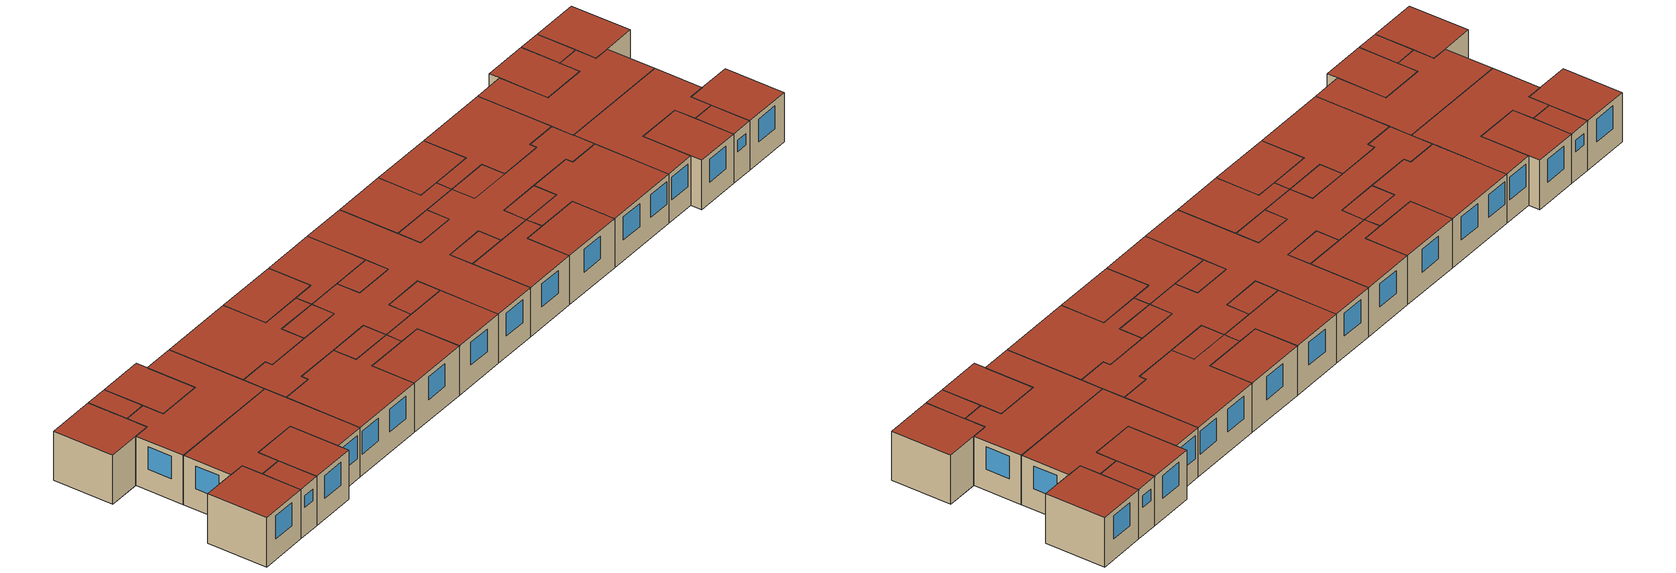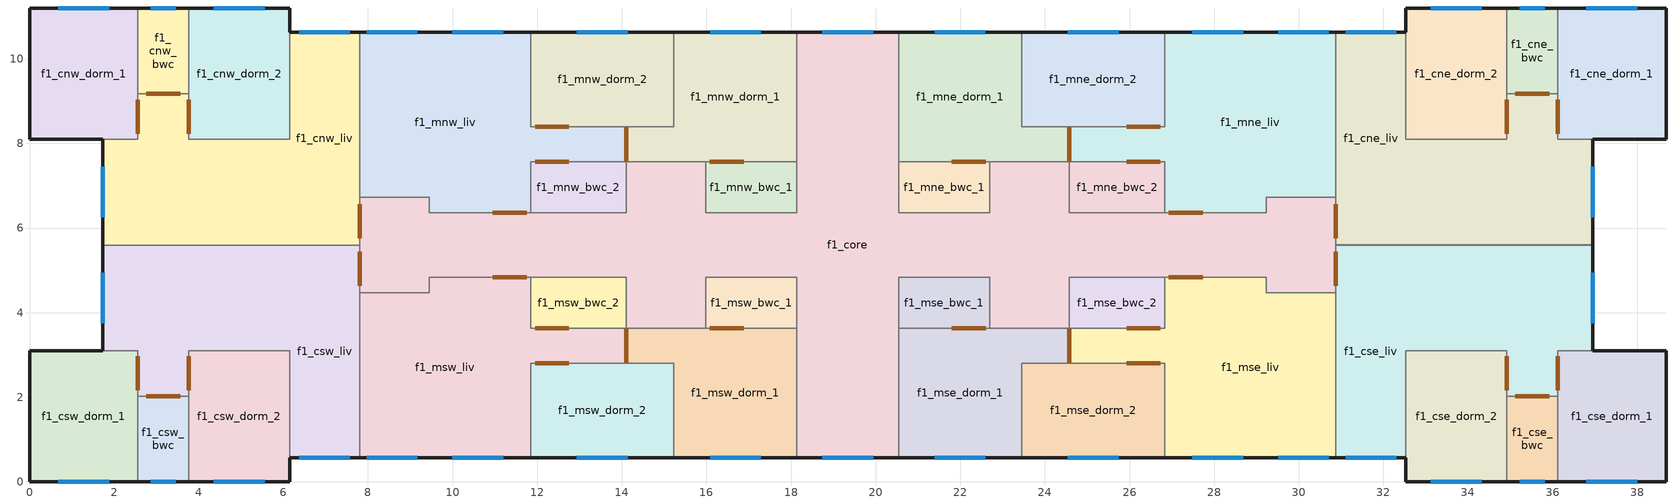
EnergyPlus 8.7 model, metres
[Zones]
f1_csw_dorm_1
 floor ground (floor): 2.56,3.1 2.56,0 0,0 0,3.1 z0
 wall outside (ext_wall): 1.73,3.1 0,3.1 0,0 2.56,0 z0:2.6
 wall to f1_csw_liv (int_wall): 2.56,2.03 2.56,3.1 1.73,3.1 z0:2.6
 wall to f1_csw_bwc (int_wall): 2.56,0 2.56,2.03 z0:2.6
 window (simple_window): 0.68,0 1.88,0 z1.1:2.3
 door inside (door_3cm): 2.56,2.17 2.56,2.96 z0:2.1
 roof outside (roof): 0,3.1 0,0 2.56,0 2.56,3.1 z2.6
f1_csw_bwc
 floor ground (floor): 3.76,2.03 3.76,0 2.56,0 2.56,2.03 z0
 wall outside (ext_wall): 2.56,0 3.76,0 z0:2.6
 wall to f1_csw_dorm_2 (int_wall): 3.76,0 3.76,2.03 z0:2.6
 wall to f1_csw_liv (int_wall): 3.76,2.03 2.56,2.03 z0:2.6
 window (simple_window): 2.86,0 3.46,0 z1.5:2.1
 door inside (door_3cm): 3.56,2.03 2.76,2.03 z0:2.1
 roof outside (roof): 2.56,2.03 2.56,0 3.76,0 3.76,2.03 z2.6
f1_csw_dorm_2
 floor ground (floor): 6.15,3.1 6.15,0 3.76,0 3.76,3.1 z0
 wall outside (ext_wall): 3.76,0 6.15,0 6.15,0.57 z0:2.6
 wall to f1_csw_liv (int_wall): 6.15,0.57 6.15,3.1 3.76,3.1 3.76,2.03 z0:2.6
 window (simple_window): 4.35,0 5.55,0 z1.1:2.3
 door inside (door_3cm): 3.76,2.96 3.76,2.17 z0:2.1
 roof outside (roof): 3.76,3.1 3.76,0 6.15,0 6.15,3.1 z2.6
f1_cnw_dorm_1
 floor ground (floor): 2.56,11.2 2.56,8.1 0,8.1 0,11.2 z0
 wall outside (ext_wall): 2.56,11.2 0,11.2 0,8.1 1.73,8.1 z0:2.6
 wall to f1_cnw_liv (int_wall): 1.73,8.1 2.56,8.1 2.56,9.17 z0:2.6
 wall to f1_cnw_bwc (int_wall): 2.56,9.17 2.56,11.2 z0:2.6
 window (simple_window): 1.88,11.2 0.68,11.2 z1.1:2.3
 door inside (door_3cm): 2.56,8.23 2.56,9.04 z0:2.1
 roof outside (roof): 0,11.2 0,8.1 2.56,8.1 2.56,11.2 z2.6
f1_cnw_bwc
 floor ground (floor): 3.76,11.2 3.76,9.17 2.56,9.17 2.56,11.2 z0
 wall outside (ext_wall): 3.76,11.2 2.56,11.2 z0:2.6
 wall to f1_cnw_liv (int_wall): 2.56,9.17 3.76,9.17 z0:2.6
 wall to f1_cnw_dorm_2 (int_wall): 3.76,9.17 3.76,11.2 z0:2.6
 window (simple_window): 3.46,11.2 2.86,11.2 z1.5:2.1
 door inside (door_3cm): 2.76,9.17 3.56,9.17 z0:2.1
 roof outside (roof): 2.56,11.2 2.56,9.17 3.76,9.17 3.76,11.2 z2.6
f1_cnw_dorm_2
 floor ground (floor): 6.15,11.2 6.15,8.1 3.76,8.1 3.76,11.2 z0
 wall outside (ext_wall): 6.15,10.63 6.15,11.2 3.76,11.2 z0:2.6
 wall to f1_cnw_liv (int_wall): 3.76,9.17 3.76,8.1 6.15,8.1 6.15,10.63 z0:2.6
 window (simple_window): 5.55,11.2 4.35,11.2 z1.1:2.3
 door inside (door_3cm): 3.76,9.04 3.76,8.23 z0:2.1
 roof outside (roof): 3.76,11.2 3.76,8.1 6.15,8.1 6.15,11.2 z2.6
f1_mnw_dorm_1
 floor ground (floor): 18.14,10.63 18.14,7.57 14.1,7.57 14.1,8.39 15.23,8.39 15.23,10.63 z0
 wall outside (ext_wall): 18.14,10.63 15.23,10.63 z0:2.6
 wall to f1_core (int_wall): 18.14,7.57 18.14,10.63 / 14.1,7.57 15.98,7.57 z0:2.6
 wall to f1_mnw_bwc_1 (int_wall): 15.98,7.57 18.14,7.57 z0:2.6
 wall to f1_mnw_dorm_2 (int_wall): 15.23,10.63 15.23,8.39 14.1,8.39 z0:2.6
 wall to f1_mnw_liv (int_wall): 14.1,8.39 14.1,7.57 z0:2.6
 window (simple_window): 17.29,10.63 16.09,10.63 z1.1:2.3
 door inside (door_3cm): 14.1,8.38 14.1,7.58 / 16.08,7.57 16.88,7.57 z0:2.1
 roof outside (roof): 15.23,10.63 15.23,8.39 14.1,8.39 14.1,7.57 18.14,7.57 18.14,10.63 z2.6
f1_msw_dorm_1
 floor ground (floor): 18.14,3.64 18.14,0.57 15.23,0.57 15.23,2.81 14.1,2.81 14.1,3.64 z0
 wall outside (ext_wall): 15.23,0.57 18.14,0.57 z0:2.6
 wall to f1_msw_dorm_2 (int_wall): 14.1,2.81 15.23,2.81 15.23,0.57 z0:2.6
 wall to f1_core (int_wall): 15.98,3.64 14.1,3.64 / 18.14,0.57 18.14,3.64 z0:2.6
 wall to f1_msw_liv (int_wall): 14.1,3.64 14.1,2.81 z0:2.6
 wall to f1_msw_bwc_1 (int_wall): 18.14,3.64 15.98,3.64 z0:2.6
 window (simple_window): 16.09,0.57 17.29,0.57 z1.1:2.3
 door inside (door_3cm): 14.1,3.62 14.1,2.82 / 16.88,3.64 16.08,3.64 z0:2.1
 roof outside (roof): 14.1,3.64 14.1,2.81 15.23,2.81 15.23,0.57 18.14,0.57 18.14,3.64 z2.6
f1_mse_dorm_1
 floor ground (floor): 24.58,3.63 24.58,2.8 23.45,2.8 23.45,0.57 20.54,0.57 20.54,3.63 z0
 wall outside (ext_wall): 20.54,0.57 23.45,0.57 z0:2.6
 wall to f1_mse_dorm_2 (int_wall): 23.45,0.57 23.45,2.8 24.58,2.8 z0:2.6
 wall to f1_mse_bwc_1 (int_wall): 22.7,3.63 20.54,3.63 z0:2.6
 wall to f1_core (int_wall): 20.54,3.63 20.54,0.57 / 24.58,3.63 22.7,3.63 z0:2.6
 wall to f1_mse_liv (int_wall): 24.58,2.8 24.58,3.63 z0:2.6
 window (simple_window): 21.39,0.57 22.59,0.57 z1.1:2.3
 door inside (door_3cm): 22.6,3.63 21.8,3.63 / 24.58,2.82 24.58,3.62 z0:2.1
 roof outside (roof): 20.54,3.63 20.54,0.57 23.45,0.57 23.45,2.8 24.58,2.8 24.58,3.63 z2.6
f1_msw_bwc_1
 floor ground (floor): 18.14,4.83 18.14,3.63 15.98,3.63 15.98,4.83 z0
 wall to f1_core (int_wall): 18.14,3.63 18.14,4.83 15.98,4.83 15.98,3.63 z0:2.6
 roof outside (roof): 15.98,4.83 15.98,3.63 18.14,3.63 18.14,4.83 z2.6
f1_mnw_bwc_1
 floor ground (floor): 18.14,7.57 18.14,6.37 15.98,6.37 15.98,7.57 z0
 wall to f1_core (int_wall): 15.98,7.57 15.98,6.37 18.14,6.37 18.14,7.57 z0:2.6
 roof outside (roof): 15.98,7.57 15.98,6.37 18.14,6.37 18.14,7.57 z2.6
f1_mnw_liv
 floor ground (floor): 14.1,8.39 14.1,7.57 11.85,7.57 11.85,6.37 9.45,6.37 9.45,6.73 7.8,6.73 7.8,10.63 11.85,10.63 11.85,8.39 z0
 wall outside (ext_wall): 11.85,10.63 7.8,10.63 z0:2.6
 wall to f1_mnw_dorm_2 (int_wall): 14.1,8.39 11.85,8.39 11.85,10.63 z0:2.6
 wall to f1_core (int_wall): 7.8,6.73 9.45,6.73 9.45,6.37 11.85,6.37 z0:2.6
 wall to f1_mnw_bwc_2 (int_wall): 11.85,6.37 11.85,7.57 14.1,7.57 z0:2.6
 wall to f1_cnw_liv (int_wall): 7.8,10.63 7.8,6.73 z0:2.6
 window (simple_window): 11.2,10.63 9.99,10.63 / 9.17,10.63 7.97,10.63 z1.1:2.3
 door inside (door_3cm): 10.95,6.37 11.75,6.37 / 12.75,8.39 11.95,8.39 / 11.95,7.57 12.75,7.57 z0:2.1
 roof outside (roof): 7.8,10.63 7.8,6.73 9.45,6.73 9.45,6.37 11.85,6.37 11.85,7.57 14.1,7.57 14.1,8.39 11.85,8.39 11.85,10.63 z2.6
f1_msw_liv
 floor ground (floor): 14.1,3.63 14.1,2.8 11.85,2.8 11.85,0.57 7.8,0.57 7.8,4.47 9.45,4.47 9.45,4.83 11.85,4.83 11.85,3.63 z0
 wall outside (ext_wall): 7.8,0.57 11.85,0.57 z0:2.6
 wall to f1_msw_dorm_2 (int_wall): 11.85,0.57 11.85,2.8 14.1,2.8 z0:2.6
 wall to f1_msw_bwc_2 (int_wall): 14.1,3.63 11.85,3.63 11.85,4.83 z0:2.6
 wall to f1_core (int_wall): 11.85,4.83 9.45,4.83 9.45,4.47 7.8,4.47 z0:2.6
 wall to f1_csw_liv (int_wall): 7.8,4.47 7.8,0.57 z0:2.6
 window (simple_window): 7.97,0.57 9.17,0.57 / 9.99,0.57 11.2,0.57 z1.1:2.3
 door inside (door_3cm): 11.75,4.83 10.95,4.83 / 11.95,2.8 12.75,2.8 / 12.75,3.63 11.95,3.63 z0:2.1
 roof outside (roof): 7.8,4.47 7.8,0.57 11.85,0.57 11.85,2.8 14.1,2.8 14.1,3.63 11.85,3.63 11.85,4.83 9.45,4.83 9.45,4.47 z2.6
f1_mnw_bwc_2
 floor ground (floor): 14.1,7.57 14.1,6.37 11.85,6.37 11.85,7.57 z0
 wall to f1_core (int_wall): 11.85,6.37 14.1,6.37 14.1,7.57 z0:2.6
 roof outside (roof): 11.85,7.57 11.85,6.37 14.1,6.37 14.1,7.57 z2.6
f1_msw_bwc_2
 floor ground (floor): 14.1,4.83 14.1,3.63 11.85,3.63 11.85,4.83 z0
 wall to f1_core (int_wall): 14.1,3.63 14.1,4.83 11.85,4.83 z0:2.6
 roof outside (roof): 11.85,4.83 11.85,3.63 14.1,3.63 14.1,4.83 z2.6
f1_msw_dorm_2
 floor ground (floor): 15.23,2.8 15.23,0.57 11.85,0.57 11.85,2.8 z0
 wall outside (ext_wall): 11.85,0.57 15.23,0.57 z0:2.6
 window (simple_window): 12.94,0.57 14.14,0.57 z1.1:2.3
 roof outside (roof): 11.85,2.8 11.85,0.57 15.23,0.57 15.23,2.8 z2.6
f1_mnw_dorm_2
 floor ground (floor): 15.23,10.63 15.23,8.39 11.85,8.39 11.85,10.63 z0
 wall outside (ext_wall): 15.23,10.63 11.85,10.63 z0:2.6
 window (simple_window): 14.14,10.63 12.94,10.63 z1.1:2.3
 roof outside (roof): 11.85,10.63 11.85,8.39 15.23,8.39 15.23,10.63 z2.6
f1_mse_dorm_2
 floor ground (floor): 26.83,2.8 26.83,0.57 23.45,0.57 23.45,2.8 z0
 wall outside (ext_wall): 23.45,0.57 26.83,0.57 z0:2.6
 wall to f1_mse_liv (int_wall): 26.83,0.57 26.83,2.8 24.58,2.8 z0:2.6
 window (simple_window): 24.54,0.57 25.74,0.57 z1.1:2.3
 door inside (door_3cm): 26.73,2.8 25.93,2.8 z0:2.1
 roof outside (roof): 23.45,2.8 23.45,0.57 26.83,0.57 26.83,2.8 z2.6
f1_mse_bwc_1
 floor ground (floor): 22.7,4.83 22.7,3.63 20.54,3.63 20.54,4.83 z0
 wall to f1_core (int_wall): 22.7,3.63 22.7,4.83 20.54,4.83 20.54,3.63 z0:2.6
 roof outside (roof): 20.54,4.83 20.54,3.63 22.7,3.63 22.7,4.83 z2.6
f1_mne_bwc_1
 floor ground (floor): 22.7,7.57 22.7,6.37 20.54,6.37 20.54,7.57 z0
 wall to f1_mne_dorm_1 (int_wall): 22.7,7.57 20.54,7.57 z0:2.6
 wall to f1_core (int_wall): 20.54,7.57 20.54,6.37 22.7,6.37 22.7,7.57 z0:2.6
 door inside (door_3cm): 22.6,7.57 21.8,7.57 z0:2.1
 roof outside (roof): 20.54,7.57 20.54,6.37 22.7,6.37 22.7,7.57 z2.6
f1_mne_dorm_1
 floor ground (floor): 23.45,10.63 23.45,8.39 24.58,8.39 24.58,7.57 20.54,7.57 20.54,10.63 z0
 wall outside (ext_wall): 23.45,10.63 20.54,10.63 z0:2.6
 wall to f1_core (int_wall): 22.7,7.57 24.58,7.57 / 20.54,10.63 20.54,7.57 z0:2.6
 wall to f1_mne_liv (int_wall): 24.58,7.57 24.58,8.39 z0:2.6
 wall to f1_mne_dorm_2 (int_wall): 24.58,8.39 23.45,8.39 23.45,10.63 z0:2.6
 window (simple_window): 22.59,10.63 21.39,10.63 z1.1:2.3
 door inside (door_3cm): 24.58,7.58 24.58,8.38 z0:2.1
 roof outside (roof): 20.54,10.63 20.54,7.57 24.58,7.57 24.58,8.39 23.45,8.39 23.45,10.63 z2.6
f1_mne_dorm_2
 floor ground (floor): 26.83,10.63 26.83,8.39 23.45,8.39 23.45,10.63 z0
 wall outside (ext_wall): 26.83,10.63 23.45,10.63 z0:2.6
 wall to f1_mne_liv (int_wall): 24.58,8.39 26.83,8.39 26.83,10.63 z0:2.6
 window (simple_window): 25.74,10.63 24.54,10.63 z1.1:2.3
 door inside (door_3cm): 25.93,8.39 26.73,8.39 z0:2.1
 roof outside (roof): 23.45,10.63 23.45,8.39 26.83,8.39 26.83,10.63 z2.6
f1_mne_bwc_2
 floor ground (floor): 26.83,7.57 26.83,6.37 24.58,6.37 24.58,7.57 z0
 wall to f1_core (int_wall): 26.83,6.37 24.58,6.37 24.58,7.57 z0:2.6
 wall to f1_mne_liv (int_wall): 24.58,7.57 26.83,7.57 26.83,6.37 z0:2.6
 door inside (door_3cm): 25.93,7.57 26.73,7.57 z0:2.1
 roof outside (roof): 24.58,7.57 24.58,6.37 26.83,6.37 26.83,7.57 z2.6
f1_mse_bwc_2
 floor ground (floor): 26.83,4.83 26.83,3.63 24.58,3.63 24.58,4.83 z0
 wall to f1_mse_liv (int_wall): 24.58,3.63 26.83,3.63 26.83,4.83 z0:2.6
 wall to f1_core (int_wall): 26.83,4.83 24.58,4.83 24.58,3.63 z0:2.6
 door inside (door_3cm): 25.93,3.63 26.73,3.63 z0:2.1
 roof outside (roof): 24.58,4.83 24.58,3.63 26.83,3.63 26.83,4.83 z2.6
f1_mse_liv
 floor ground (floor): 30.88,4.47 30.88,0.57 26.83,0.57 26.83,2.81 24.58,2.81 24.58,3.64 26.83,3.64 26.83,4.83 29.23,4.83 29.23,4.47 z0
 wall outside (ext_wall): 26.83,0.57 30.88,0.57 z0:2.6
 wall to f1_core (int_wall): 30.88,4.47 29.23,4.47 29.23,4.83 26.83,4.83 z0:2.6
 wall to f1_cse_liv (int_wall): 30.88,0.57 30.88,4.47 z0:2.6
 window (simple_window): 27.48,0.57 28.68,0.57 / 29.51,0.57 30.71,0.57 z1.1:2.3
 door inside (door_3cm): 27.73,4.83 26.93,4.83 z0:2.1
 roof outside (roof): 24.58,3.64 24.58,2.81 26.83,2.81 26.83,0.57 30.88,0.57 30.88,4.47 29.23,4.47 29.23,4.83 26.83,4.83 26.83,3.64 z2.6
f1_mne_liv
 floor ground (floor): 30.88,10.63 30.88,6.73 29.23,6.73 29.23,6.37 26.83,6.37 26.83,7.57 24.58,7.57 24.58,8.39 26.83,8.39 26.83,10.63 z0
 wall outside (ext_wall): 30.88,10.63 26.83,10.63 z0:2.6
 wall to f1_core (int_wall): 26.83,6.37 29.23,6.37 29.23,6.73 30.88,6.73 z0:2.6
 wall to f1_cne_liv (int_wall): 30.88,6.73 30.88,10.63 z0:2.6
 window (simple_window): 30.71,10.63 29.51,10.63 / 28.68,10.63 27.48,10.63 z1.1:2.3
 door inside (door_3cm): 26.93,6.37 27.73,6.37 z0:2.1
 roof outside (roof): 24.58,8.39 24.58,7.57 26.83,7.57 26.83,6.37 29.23,6.37 29.23,6.73 30.88,6.73 30.88,10.63 26.83,10.63 26.83,8.39 z2.6
f1_cse_dorm_2
 floor ground (floor): 34.92,3.1 34.92,0 32.53,0 32.53,3.1 z0
 wall outside (ext_wall): 32.53,0.57 32.53,0 34.92,0 z0:2.6
 wall to f1_cse_liv (int_wall): 34.92,2.03 34.92,3.1 32.53,3.1 32.53,0.57 z0:2.6
 wall to f1_cse_bwc (int_wall): 34.92,0 34.92,2.03 z0:2.6
 window (simple_window): 33.12,0 34.33,0 z1.1:2.3
 door inside (door_3cm): 34.92,2.17 34.92,2.96 z0:2.1
 roof outside (roof): 32.53,3.1 32.53,0 34.92,0 34.92,3.1 z2.6
f1_cse_bwc
 floor ground (floor): 36.12,2.03 36.12,0 34.92,0 34.92,2.03 z0
 wall outside (ext_wall): 34.92,0 36.12,0 z0:2.6
 wall to f1_cse_dorm_1 (int_wall): 36.12,0 36.12,2.03 z0:2.6
 wall to f1_cse_liv (int_wall): 36.12,2.03 34.92,2.03 z0:2.6
 window (simple_window): 35.22,0 35.82,0 z1.5:2.1
 door inside (door_3cm): 35.92,2.03 35.12,2.03 z0:2.1
 roof outside (roof): 34.92,2.03 34.92,0 36.12,0 36.12,2.03 z2.6
f1_cse_dorm_1
 floor ground (floor): 38.68,3.1 38.68,0 36.12,0 36.12,3.1 z0
 wall outside (ext_wall): 36.12,0 38.68,0 38.68,3.1 36.95,3.1 z0:2.6
 wall to f1_cse_liv (int_wall): 36.95,3.1 36.12,3.1 36.12,2.03 z0:2.6
 window (simple_window): 36.8,0 38,0 z1.1:2.3
 door inside (door_3cm): 36.12,2.96 36.12,2.17 z0:2.1
 roof outside (roof): 36.12,3.1 36.12,0 38.68,0 38.68,3.1 z2.6
f1_cne_dorm_2
 floor ground (floor): 34.92,11.2 34.92,8.1 32.53,8.1 32.53,11.2 z0
 wall outside (ext_wall): 34.92,11.2 32.53,11.2 32.53,10.63 z0:2.6
 wall to f1_cne_liv (int_wall): 32.53,10.63 32.53,8.1 34.92,8.1 34.92,9.17 z0:2.6
 wall to f1_cne_bwc (int_wall): 34.92,9.17 34.92,11.2 z0:2.6
 window (simple_window): 34.33,11.2 33.12,11.2 z1.1:2.3
 door inside (door_3cm): 34.92,8.23 34.92,9.04 z0:2.1
 roof outside (roof): 32.53,11.2 32.53,8.1 34.92,8.1 34.92,11.2 z2.6
f1_cne_bwc
 floor ground (floor): 36.12,11.2 36.12,9.17 34.92,9.17 34.92,11.2 z0
 wall outside (ext_wall): 36.12,11.2 34.92,11.2 z0:2.6
 wall to f1_cne_liv (int_wall): 34.92,9.17 36.12,9.17 z0:2.6
 wall to f1_cne_dorm_1 (int_wall): 36.12,9.17 36.12,11.2 z0:2.6
 window (simple_window): 35.82,11.2 35.22,11.2 z1.5:2.1
 door inside (door_3cm): 35.12,9.17 35.92,9.17 z0:2.1
 roof outside (roof): 34.92,11.2 34.92,9.17 36.12,9.17 36.12,11.2 z2.6
f1_cne_dorm_1
 floor ground (floor): 38.68,11.2 38.68,8.1 36.12,8.1 36.12,11.2 z0
 wall outside (ext_wall): 36.95,8.1 38.68,8.1 38.68,11.2 36.12,11.2 z0:2.6
 wall to f1_cne_liv (int_wall): 36.12,9.17 36.12,8.1 36.95,8.1 z0:2.6
 window (simple_window): 38,11.2 36.8,11.2 z1.1:2.3
 door inside (door_3cm): 36.12,9.04 36.12,8.23 z0:2.1
 roof outside (roof): 36.12,11.2 36.12,8.1 38.68,8.1 38.68,11.2 z2.6
f1_core
 floor ground (floor): 30.88,6.73 30.88,4.47 29.23,4.47 29.23,4.83 24.58,4.83 24.58,3.63 22.7,3.63 22.7,4.83 20.54,4.83 20.54,0.57 18.14,0.57 18.14,4.83 15.98,4.83 15.98,3.63 14.1,3.63 14.1,4.83 9.45,4.83 9.45,4.47 7.8,4.47 7.8,6.73 9.45,6.73 9.45,6.37 14.1,6.37 14.1,7.56 15.98,7.56 15.98,6.37 18.14,6.37 18.14,10.63 20.54,10.63 20.54,6.37 22.7,6.37 22.7,7.56 24.58,7.56 24.58,6.37 29.23,6.37 29.23,6.73 z0
 wall outside (ext_wall): 18.14,0.57 20.54,0.57 / 20.54,10.63 18.14,10.63 z0:2.6
 wall to f1_cne_liv (int_wall): 30.88,5.6 30.88,6.73 z0:2.6
 wall to f1_csw_liv (int_wall): 7.8,5.6 7.8,4.47 z0:2.6
 wall to f1_cnw_liv (int_wall): 7.8,6.73 7.8,5.6 z0:2.6
 wall to f1_cse_liv (int_wall): 30.88,4.47 30.88,5.6 z0:2.6
 window (simple_window): 18.74,0.57 19.94,0.57 / 19.94,10.63 18.74,10.63 z1.1:2.3
 door inside (door_3cm): 7.8,6.56 7.8,5.76 / 7.8,5.43 7.8,4.63 / 30.88,4.63 30.88,5.43 / 30.88,5.76 30.88,6.56 z0:2.1
 roof outside (roof): 7.8,6.73 7.8,4.47 9.45,4.47 9.45,4.83 14.1,4.83 14.1,3.63 15.98,3.63 15.98,4.83 18.14,4.83 18.14,0.57 20.54,0.57 20.54,4.83 22.7,4.83 22.7,3.63 24.58,3.63 24.58,4.83 29.23,4.83 29.23,4.47 30.88,4.47 30.88,6.73 29.23,6.73 29.23,6.37 24.58,6.37 24.58,7.56 22.7,7.56 22.7,6.37 20.54,6.37 20.54,10.63 18.14,10.63 18.14,6.37 15.98,6.37 15.98,7.56 14.1,7.56 14.1,6.37 9.45,6.37 9.45,6.73 z2.6
f1_csw_liv
 floor ground (floor): 7.8,5.6 7.8,0.57 6.15,0.57 6.15,3.1 3.76,3.1 3.76,2.03 2.56,2.03 2.56,3.1 1.73,3.1 1.73,5.6 z0
 wall outside (ext_wall): 6.15,0.57 7.8,0.57 / 1.73,5.6 1.73,3.1 z0:2.6
 wall to f1_cnw_liv (int_wall): 7.8,5.6 1.73,5.6 z0:2.6
 window (simple_window): 6.38,0.57 7.57,0.57 / 1.73,4.95 1.73,3.75 z1.1:2.3
 roof outside (roof): 1.73,5.6 1.73,3.1 2.56,3.1 2.56,2.03 3.76,2.03 3.76,3.1 6.15,3.1 6.15,0.57 7.8,0.57 7.8,5.6 z2.6
f1_cnw_liv
 floor ground (floor): 7.8,10.63 7.8,5.6 1.73,5.6 1.73,8.1 2.56,8.1 2.56,9.17 3.76,9.17 3.76,8.1 6.15,8.1 6.15,10.63 z0
 wall outside (ext_wall): 7.8,10.63 6.15,10.63 / 1.73,8.1 1.73,5.6 z0:2.6
 window (simple_window): 7.57,10.63 6.38,10.63 / 1.73,7.45 1.73,6.25 z1.1:2.3
 roof outside (roof): 2.56,9.17 2.56,8.1 1.73,8.1 1.73,5.6 7.8,5.6 7.8,10.63 6.15,10.63 6.15,8.1 3.76,8.1 3.76,9.17 z2.6
f1_cse_liv
 floor ground (floor): 36.95,5.6 36.95,3.1 36.12,3.1 36.12,2.03 34.92,2.03 34.92,3.1 32.53,3.1 32.53,0.57 30.88,0.57 30.88,5.6 z0
 wall outside (ext_wall): 30.88,0.57 32.53,0.57 / 36.95,3.1 36.95,5.6 z0:2.6
 wall to f1_cne_liv (int_wall): 36.95,5.6 30.88,5.6 z0:2.6
 window (simple_window): 31.11,0.57 32.3,0.57 / 36.95,3.75 36.95,4.95 z1.1:2.3
 roof outside (roof): 30.88,5.6 30.88,0.57 32.53,0.57 32.53,3.1 34.92,3.1 34.92,2.03 36.12,2.03 36.12,3.1 36.95,3.1 36.95,5.6 z2.6
f1_cne_liv
 floor ground (floor): 36.12,9.17 36.12,8.1 36.95,8.1 36.95,5.6 30.88,5.6 30.88,10.63 32.53,10.63 32.53,8.1 34.92,8.1 34.92,9.17 z0
 wall outside (ext_wall): 32.53,10.63 30.88,10.63 / 36.95,5.6 36.95,8.1 z0:2.6
 window (simple_window): 36.95,6.25 36.95,7.45 / 32.3,10.63 31.11,10.63 z1.1:2.3
 roof outside (roof): 30.88,10.63 30.88,5.6 36.95,5.6 36.95,8.1 36.12,8.1 36.12,9.17 34.92,9.17 34.92,8.1 32.53,8.1 32.53,10.63 z2.6
[Building]
Untitled: North Axis {deg}=0; Terrain=City; Loads Convergence Tolerance Value=0.04; Temperature Convergence Tolerance Value {deltaC}=0.4; Solar Distribution=FullInteriorAndExterior; Maximum Number of Warmup Days=25
[Site:Location]
CHICAGO_IL_USA TMY2-94846: Latitude {deg}=41.78; Longitude {deg}=-87.75; Time Zone {hr}=-6; Elevation {m}=190
[Construction]
floor; roof; int_wall; ext_wall; door_3cm; simple_window: 
[HVACTemplate:Thermostat]
Constant Setpoint Thermostat: Constant Heating Setpoint {C}=20; Constant Cooling Setpoint {C}=25
[Zone] Multiplier=1
f1_csw_dorm_1; f1_csw_bwc; f1_csw_dorm_2; f1_cnw_dorm_1; f1_cnw_bwc; f1_cnw_dorm_2; f1_mnw_liv; f1_mnw_bwc_2; f1_mnw_dorm_1; f1_msw_liv; f1_msw_bwc_2; f1_msw_dorm_1; f1_mse_dorm_1; f1_msw_bwc_1; f1_mnw_bwc_1; f1_msw_dorm_2; f1_mnw_dorm_2; f1_mse_dorm_2; f1_mse_bwc_1; f1_mne_bwc_1; f1_mne_dorm_1; f1_mne_dorm_2; f1_mse_bwc_2; f1_mne_bwc_2; f1_mse_liv; f1_mne_liv; f1_cse_dorm_2; f1_cse_bwc; f1_cse_dorm_1; f1_cne_dorm_2; f1_cne_bwc; f1_cne_dorm_1; f1_core; f1_csw_liv; f1_cnw_liv; f1_cse_liv; f1_cne_liv
